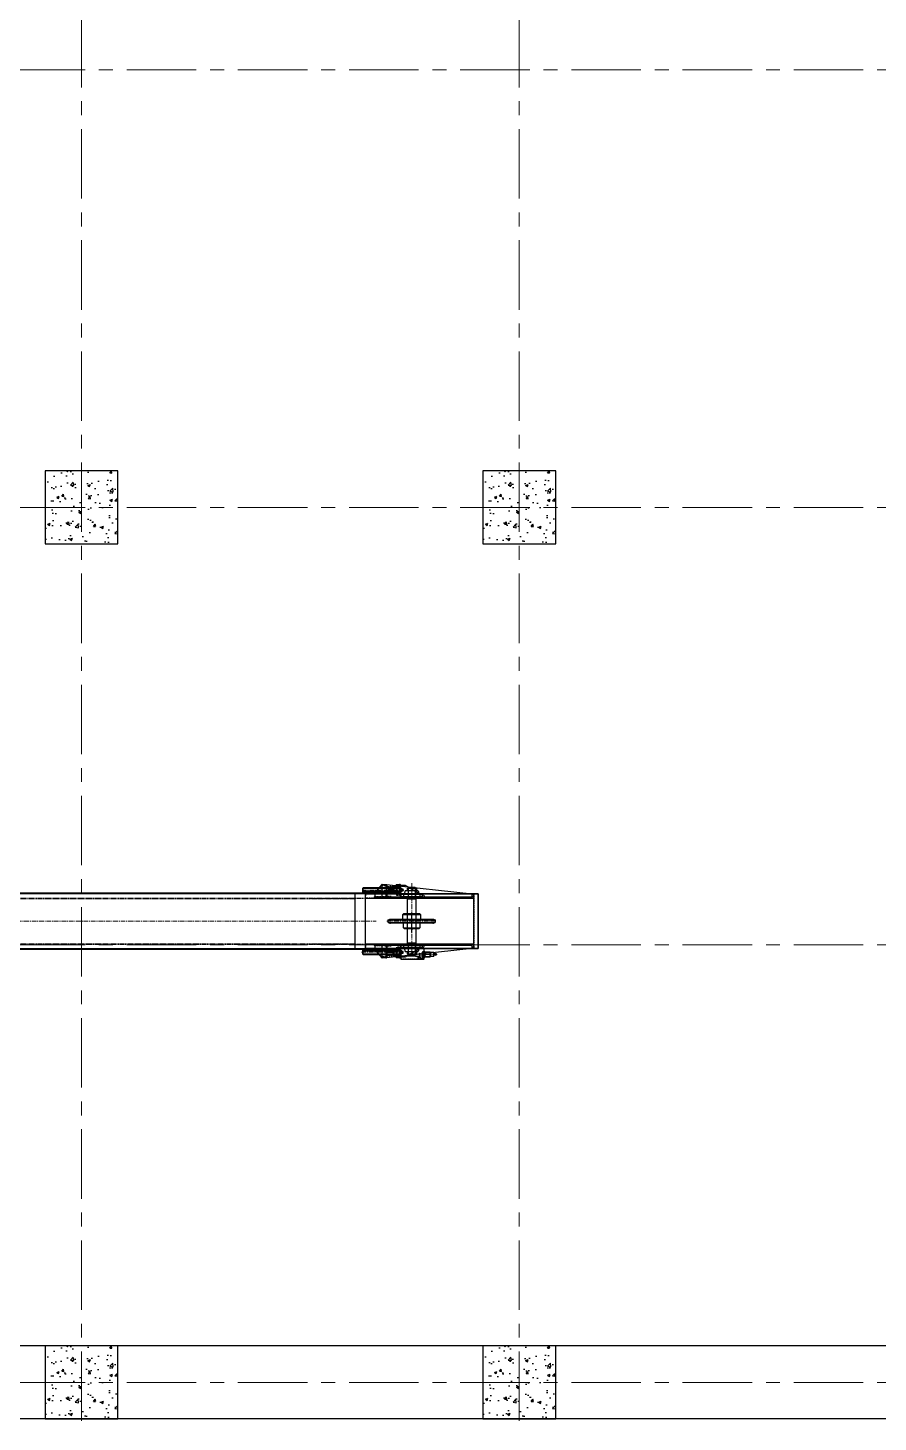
# Model space of a CAD drawing. Header units: millimetres. Extents: x 3220 to 226993, y 817 to 176024.
# Drawn here: x 9932 to 15760, y 155520 to 165080 of the extents above; entities that cross this region are included whole.
import ezdxf

# ---------------------------------------------------------------- set-up
doc = ezdxf.new("R2010")
doc.units = ezdxf.units.MM
for name, pattern in [('AXES', [50.8, 31.75, -6.35, 6.35, -6.35]), ('DASHED', [15, 7, -8]), ('DASHED2', [9.525, 6.35, -3.175]), ('DOT_CENTER', [14, 12, -1, 0, -1]), ('LONG_DASHED', [15, 10, -5])]:
    doc.linetypes.add(name, pattern=pattern)
doc.layers.add('1', color=7, linetype='Continuous')
doc.layers.add('INTERROMPU', color=3, linetype='DASHED2')
doc.layers.add('Axe', color=1, linetype='AXES', lineweight=9)
doc.layers.add('DESSIN', color=7, linetype='Continuous', lineweight=25)

# ---------------------------------------------------------------- blocks, each defined once
blk = doc.blocks.new("SYST7ME D'AXE")
at = {"layer": 'Axe', "ltscale": 15}
for p, q in [((3000, 18500), (3000, -6500)), ((6000, 18500), (6000, -6500)), ((-500, 9000), (15500, 9000)), ((-500, 6000), (15500, 6000)), ((-500, 3000), (15500, 3000)), ((-500, 0), (15500, 0))]:
    blk.add_line(p, q, dxfattribs=at)
blk = doc.blocks.new('Level -3.5 et0m')
h = blk.add_hatch()
h.set_pattern_fill('AR-CONC', color=256)
h.set_pattern_definition([(50, (-175579.41, -101209.63), (182.18467, -15.93909), [19.05, -209.55]), (355, (-175579.4, -101209.63), (-35.24342, 191.05685), [15.24, -167.64058]), (100.45144, (-175564.23, -101210.96), (146.94125, 175.11775), [16.19001, -178.09024]), (46.1842, (-175579.4, -101158.83), (271.07904, -42.04233), [28.575, -314.325]), (96.63556, (-175556.82, -101162.33), (237.40413, 247.42612), [24.28502, -267.1356]), (351.18415, (-175579.4, -101158.83), (237.40413, 247.42612), [22.85997, -251.45973]), (21, (-175554.01, -101171.53), (151.61439, -102.2652), [19.05, -209.55]), (326, (-175554, -101171.53), (61.80203, 184.18797), [15.24, -167.64]), (71.45144, (-175541.37, -101180.05), (213.41642, 81.92277), [16.19001, -178.08994]), (37.5, (-175579.41, -101209.63), (3.088603, 84.555039), [0, -165.608, 0, -170.18, 0, -168.275]), (7.5, (-175579.41, -101209.63), (66.819663, 100.180575), [0, -97.028, 0, -161.798, 0, -64.135]), (327.5, (-175636.05, -101209.63), (135.590595, -5.728744), [0, -63.5, 0, -198.12, 0, -262.89]), (317.5, (-175661.45, -101209.63), (148.12918, 25.42649), [0, -82.55, 0, -131.572, 0, -186.69])])
h.paths.add_polyline_path([(3000, -11750), (2750, -11750), (2750, -12000), (3000, -12000)])
h.paths.add_polyline_path([(3250, -11750), (3000, -11750), (3000, -12000), (3250, -12000)])
h.paths.add_polyline_path([(3250, -12000), (3000, -12000), (3000, -12250), (3250, -12250)])
h.paths.add_polyline_path([(3000, -12000), (2750, -12000), (2750, -12250), (3000, -12250)])
h = blk.add_hatch()
h.set_pattern_fill('AR-CONC', color=256)
h.set_pattern_definition([(50, (-172579.41, -101209.63), (182.18467, -15.93909), [19.05, -209.55]), (355, (-172579.4, -101209.63), (-35.24342, 191.05685), [15.24, -167.64058]), (100.45144, (-172564.23, -101210.96), (146.94125, 175.11775), [16.19001, -178.09024]), (46.1842, (-172579.4, -101158.83), (271.07904, -42.04233), [28.575, -314.325]), (96.63556, (-172556.82, -101162.33), (237.40413, 247.42612), [24.28502, -267.1356]), (351.18415, (-172579.4, -101158.83), (237.40413, 247.42612), [22.85997, -251.45973]), (21, (-172554.01, -101171.53), (151.61439, -102.2652), [19.05, -209.55]), (326, (-172554, -101171.53), (61.80203, 184.18797), [15.24, -167.64]), (71.45144, (-172541.37, -101180.05), (213.41642, 81.92277), [16.19001, -178.08994]), (37.5, (-172579.41, -101209.63), (3.088603, 84.555039), [0, -165.608, 0, -170.18, 0, -168.275]), (7.5, (-172579.41, -101209.63), (66.819663, 100.180575), [0, -97.028, 0, -161.798, 0, -64.135]), (327.5, (-172636.05, -101209.63), (135.590595, -5.728744), [0, -63.5, 0, -198.12, 0, -262.89]), (317.5, (-172661.45, -101209.63), (148.12918, 25.42649), [0, -82.55, 0, -131.572, 0, -186.69])])
h.paths.add_polyline_path([(6000, -11750), (5750, -11750), (5750, -12000), (6000, -12000)])
h.paths.add_polyline_path([(6250, -11750), (6000, -11750), (6000, -12000), (6250, -12000)])
h.paths.add_polyline_path([(6250, -12000), (6000, -12000), (6000, -12250), (6250, -12250)])
h.paths.add_polyline_path([(6000, -12000), (5750, -12000), (5750, -12250), (6000, -12250)])
h = blk.add_hatch()
h.set_pattern_fill('AR-CONC', color=256)
h.set_pattern_definition([(50, (-175579.41, -107209.63), (182.18467, -15.93909), [19.05, -209.55]), (355, (-175579.4, -107209.63), (-35.24342, 191.05685), [15.24, -167.64058]), (100.45144, (-175564.23, -107210.96), (146.94125, 175.11775), [16.19001, -178.09024]), (46.1842, (-175579.4, -107158.83), (271.07904, -42.04233), [28.575, -314.325]), (96.63556, (-175556.82, -107162.33), (237.40413, 247.42612), [24.28502, -267.1356]), (351.18415, (-175579.4, -107158.83), (237.40413, 247.42612), [22.85997, -251.45973]), (21, (-175554.01, -107171.53), (151.61439, -102.2652), [19.05, -209.55]), (326, (-175554, -107171.53), (61.80203, 184.18797), [15.24, -167.64]), (71.45144, (-175541.37, -107180.05), (213.41642, 81.92277), [16.19001, -178.08994]), (37.5, (-175579.41, -107209.63), (3.088603, 84.555039), [0, -165.608, 0, -170.18, 0, -168.275]), (7.5, (-175579.41, -107209.63), (66.819663, 100.180575), [0, -97.028, 0, -161.798, 0, -64.135]), (327.5, (-175636.05, -107209.63), (135.590595, -5.728744), [0, -63.5, 0, -198.12, 0, -262.89]), (317.5, (-175661.45, -107209.63), (148.12918, 25.42649), [0, -82.55, 0, -131.572, 0, -186.69])])
h.paths.add_polyline_path([(3000, -17750), (2750, -17750), (2750, -18000), (3000, -18000)])
h.paths.add_polyline_path([(3250, -17750), (3000, -17750), (3000, -18000), (3250, -18000)])
h.paths.add_polyline_path([(3250, -18000), (3000, -18000), (3000, -18250), (3250, -18250)])
h.paths.add_polyline_path([(3000, -18000), (2750, -18000), (2750, -18250), (3000, -18250)])
h = blk.add_hatch()
h.set_pattern_fill('AR-CONC', color=256)
h.set_pattern_definition([(50, (-172579.41, -107209.63), (182.18467, -15.93909), [19.05, -209.55]), (355, (-172579.4, -107209.63), (-35.24342, 191.05685), [15.24, -167.64058]), (100.45144, (-172564.23, -107210.96), (146.94125, 175.11775), [16.19001, -178.09024]), (46.1842, (-172579.4, -107158.83), (271.07904, -42.04233), [28.575, -314.325]), (96.63556, (-172556.82, -107162.33), (237.40413, 247.42612), [24.28502, -267.1356]), (351.18415, (-172579.4, -107158.83), (237.40413, 247.42612), [22.85997, -251.45973]), (21, (-172554.01, -107171.53), (151.61439, -102.2652), [19.05, -209.55]), (326, (-172554, -107171.53), (61.80203, 184.18797), [15.24, -167.64]), (71.45144, (-172541.37, -107180.05), (213.41642, 81.92277), [16.19001, -178.08994]), (37.5, (-172579.41, -107209.63), (3.088603, 84.555039), [0, -165.608, 0, -170.18, 0, -168.275]), (7.5, (-172579.41, -107209.63), (66.819663, 100.180575), [0, -97.028, 0, -161.798, 0, -64.135]), (327.5, (-172636.05, -107209.63), (135.590595, -5.728744), [0, -63.5, 0, -198.12, 0, -262.89]), (317.5, (-172661.45, -107209.63), (148.12918, 25.42649), [0, -82.55, 0, -131.572, 0, -186.69])])
h.paths.add_polyline_path([(6000, -17750), (5750, -17750), (5750, -18000), (6000, -18000)])
h.paths.add_polyline_path([(6250, -17750), (6000, -17750), (6000, -18000), (6250, -18000)])
h.paths.add_polyline_path([(6250, -18000), (6000, -18000), (6000, -18250), (6250, -18250)])
h.paths.add_polyline_path([(6000, -18000), (5750, -18000), (5750, -18250), (6000, -18250)])
for points in [[(15250, -18250), (-250, -18250), (-250, 250), (15250, 250)], [(250, -250), (14750, -250), (14750, -17750), (250, -17750)], [(2750, -12250), (3250, -12250), (3250, -11750), (2750, -11750)], [(5750, -12250), (6250, -12250), (6250, -11750), (5750, -11750)], [(2750, -18250), (3250, -18250), (3250, -17750), (2750, -17750)], [(5750, -18250), (6250, -18250), (6250, -17750), (5750, -17750)]]:
    blk.add_lwpolyline(points, close=True)
blk.add_blockref("SYST7ME D'AXE", (0, -18000))
blk = doc.blocks.new('PIED 300')
at = {"layer": '1', "color": 3, "linetype": 'Continuous'}
for p, q in [((-306.5, 238), (-303.5, 241)), ((-306.5, 238), (-306.5, 214)), ((-53.5, 236), (-306.5, 236)), ((-53.5, 216), (-306.5, 216)), ((-303.5, 211), (-306.5, 214)), ((-303.5, 211), (-303.5, 241)), ((-53.5, 241), (-303.5, 241)), ((-303.5, 211), (-53.5, 211)), ((-173.5, 264), (-221.5, 210)), ((-221.5, 210), (-221.5, 201)), ((-221.5, 201), (-221.5, 183)), ((-173, 264), (-173.5, 264)), ((-173.5, 264), (-141.5, 264)), ((-141.5, 264), (443.5, 201)), ((-93.5, 245.2), (-93.5, 206.8)), ((-91.3, 251.6), (-75.6, 251.6)), ((-75.6, 238.8), (-91.3, 238.8)), ((-75.6, 213.2), (-91.3, 213.2)), ((-91.3, 200.4), (-75.6, 200.4)), ((-73.5, 245.2), (-73.5, 206.8)), ((-73.5, 245.2), (-73.5, 206.8)), ((-73.5, 206.8), (-73.5, 245.2)), ((-71.3, 251.6), (-55.6, 251.6)), ((-55.6, 238.8), (-71.3, 238.8)), ((-55.6, 213.2), (-71.3, 213.2)), ((-71.3, 200.4), (-55.6, 200.4)), ((-53.5, 206.8), (-53.5, 245.2)), ((-53.5, 238), (-53.5, 241)), ((-53.5, 233.5), (-53.5, 238)), ((-53.5, 219), (-53.5, 233.5)), ((-53.5, 220), (-53.5, 230.5)), ((-53.5, 214), (-53.5, 218.5)), ((-53.5, 211), (-53.5, 214)), ((-44.5, 232), (-52, 232)), ((-52, 220), (-44.5, 220)), ((-45.5, 233.9), (-45.5, 218.1)), ((-44.5, 236.6), (-36.4, 236.6)), ((-29.5, 232), (-44.5, 232)), ((-44.5, 231), (-44.5, 232)), ((-36.4, 231.3), (-44.5, 231.3)), ((-44.5, 221), (-44.5, 231)), ((-28.5, 231), (-44.5, 231)), ((-44.5, 220), (-44.5, 221)), ((-28.5, 221), (-44.5, 221)), ((-36.4, 220.7), (-44.5, 220.7)), ((-44.5, 220), (-29.5, 220)), ((-44.5, 215.5), (-36.4, 215.5)), ((-41.5, 179), (-41.5, 197)), ((-41.5, 197), (-25.5, 197)), ((-35.5, 218.1), (-35.5, 233.9)), ((-29.5, 220), (-29.5, 232)), ((-28.5, 231), (-29.5, 232)), ((-29.5, 220), (-28.5, 221)), ((-28.5, 221), (-28.5, 231)), ((-25.5, 197), (-25.5, 179)), ((-25.5, 197), (-21.2, 197)), ((-15, 220), (-21.2, 197)), ((-21.2, 197), (81.1, 197)), ((-2, 220), (-15, 220)), ((-2, 240), (-2, 220)), ((-2, 240), (62, 240)), ((62, 220), (-2, 220)), ((5, 240.2), (5, 179)), ((55, 240.2), (55, 179)), ((62, 240), (62, 220)), ((75, 220), (62, 220)), ((75, 220), (81.1, 197)), ((81.1, 197), (85.5, 197)), ((85.5, 197), (101.5, 197)), ((85.5, 197), (85.5, 179)), ((101.5, 197), (101.5, 179)), ((443.5, 183), (443.5, 201)), ((290, 175), (-230, 175)), ((-230, 175), (-230, 171)), ((-230, 171), (290, 171)), ((-221.5, 183), (-221.5, 175)), ((-221.5, 179), (443.5, 179)), ((443.5, 175), (-221.5, 175)), ((-25.5, 179), (-41.5, 179)), ((5, 179), (-25.5, 179)), ((60, 163), (0, 163)), ((30, 179), (5, 179)), ((55, 168), (5, 168)), ((55, 179), (30, 179)), ((85.5, 179), (55, 179)), ((101.5, 179), (85.5, 179)), ((290, 171), (290, 175)), ((443.5, 175), (443.5, 183)), ((-132, 23), (-120.1, 26)), ((-132, 23), (192, 23)), ((-132, 3), (-132, 23)), ((-132, 3), (192, 3)), ((-132, 3), (-120.1, 0)), ((-120.1, 26), (-114.9, 26)), ((-120.1, 0), (-114.9, 0)), ((-114.9, 26), (-25, 26)), ((85, 0), (-114.9, 0)), ((-30, 59), (-26, 63)), ((-30, 59), (30, 59)), ((-30, 26), (-30, 59)), ((30, 63), (-26, 63)), ((-25, 26), (174.9, 26)), ((-25, -33), (-25, 0)), ((30, 59), (30, 69.6)), ((86, 63), (30, 63)), ((30, 26), (30, 59)), ((30, 59), (90, 59)), ((30, -33), (30, 0)), ((174.9, 0), (85, 0)), ((85, 0), (85, -33)), ((86, 63), (90, 59)), ((90, 59), (90, 26)), ((174.9, 26), (180.1, 26)), ((174.9, 0), (180.1, 0)), ((180.1, 26), (192, 23)), ((180.1, 0), (192, 3)), ((192, 23), (192, 3)), ((-25, -33), (30, -33)), ((-21, -37), (-25, -33)), ((-21, -37), (30, -37)), ((30, -33), (30, -47)), ((30, -47), (30, -33)), ((30, -33), (85, -33)), ((30, -37), (81, -37)), ((85, -33), (81, -37)), ((-306.5, -188), (-303.5, -185)), ((-306.5, -188), (-306.5, -212)), ((-306.5, -190), (-53.5, -190)), ((-53.5, -185), (-303.5, -185)), ((-303.5, -215), (-303.5, -185)), ((-230, -145), (-230, -149)), ((290, -145), (-230, -145)), ((-230, -149), (290, -149)), ((-221.5, -149), (443.5, -149)), ((-221.5, -149), (-221.5, -157)), ((443.5, -153), (-221.5, -153)), ((-221.5, -157), (-221.5, -175)), ((-221.5, -175), (-221.5, -184)), ((-221.5, -184), (-173.5, -238)), ((443.5, -175), (-141.5, -238)), ((-93.5, -180.8), (-93.5, -219.2)), ((-75.6, -174.4), (-91.3, -174.4)), ((-91.3, -187.2), (-75.6, -187.2)), ((-73.5, -180.8), (-73.5, -219.2)), ((-73.5, -180.8), (-73.5, -219.2)), ((-73.5, -219.2), (-73.5, -180.8)), ((-55.6, -174.4), (-71.3, -174.4)), ((-71.3, -187.2), (-55.6, -187.2)), ((-53.5, -219.2), (-53.5, -180.8)), ((-53.5, -188), (-53.5, -185)), ((-53.5, -192.5), (-53.5, -188)), ((-36.4, -189.4), (-44.5, -189.4)), ((-41.5, -153), (-25.5, -153)), ((-41.5, -171), (-41.5, -153)), ((-25.5, -171), (-41.5, -171)), ((-25.5, -153), (5, -153)), ((-25.5, -153), (-25.5, -171)), ((-21.2, -171), (-25.5, -171)), ((81.1, -171), (-21.2, -171)), ((-21.2, -171), (-15, -194)), ((60, -137), (0, -137)), ((5, -153), (30, -153)), ((5, -153), (5, -214.2)), ((30, -153), (55, -153)), ((55, -153), (85.5, -153)), ((55, -153), (55, -214.2)), ((81.1, -171), (75, -194)), ((85.5, -171), (81.1, -171)), ((85.5, -153), (101.5, -153)), ((85.5, -153), (85.5, -171)), ((101.5, -171), (85.5, -171)), ((101.5, -153), (101.5, -171)), ((290, -149), (290, -145)), ((443.5, -157), (443.5, -149)), ((443.5, -175), (443.5, -157)), ((-306.5, -210), (-53.5, -210)), ((-303.5, -215), (-306.5, -212)), ((-303.5, -215), (-53.5, -215)), ((-141.5, -238), (-173.5, -238)), ((-173.5, -238), (-173, -238)), ((-91.3, -212.8), (-75.6, -212.8)), ((-75.6, -225.6), (-91.3, -225.6)), ((-71.3, -212.8), (-55.6, -212.8)), ((-55.6, -225.6), (-71.3, -225.6)), ((-53.5, -207.5), (-53.5, -193)), ((-53.5, -204.5), (-53.5, -194)), ((-53.5, -212), (-53.5, -207.5)), ((-53.5, -215), (-53.5, -212)), ((-44.5, -194), (-52, -194)), ((-52, -206), (-44.5, -206)), ((-45.5, -192.1), (-45.5, -207.9)), ((-29.5, -194), (-44.5, -194)), ((-44.5, -195), (-44.5, -194)), ((-44.5, -194.7), (-36.4, -194.7)), ((-44.5, -205), (-44.5, -195)), ((-44.5, -195), (-28.5, -195)), ((-44.5, -206), (-44.5, -205)), ((-44.5, -205), (-28.5, -205)), ((-44.5, -205.3), (-36.4, -205.3)), ((-44.5, -206), (-29.5, -206)), ((-36.4, -210.5), (-44.5, -210.5)), ((-35.5, -207.9), (-35.5, -192.1)), ((-28.5, -195), (-29.5, -194)), ((-29.5, -206), (-29.5, -194)), ((-29.5, -206), (-28.5, -205)), ((-28.5, -205), (-28.5, -195)), ((-15, -194), (-2, -194)), ((-2, -194), (62, -194)), ((-2, -194), (-2, -214)), ((62, -214), (-2, -214)), ((7, -217), (5, -215)), ((5, -215), (55, -215)), ((55, -215), (53, -217)), ((62, -194), (75, -194)), ((62, -194), (62, -214)), ((120.6, -202.1), (158.8, -202.1)), ((120.6, -229.1), (158.8, -229.1))]:
    blk.add_line(p, q, dxfattribs=at)
at = {"layer": '1', "color": 3, "linetype": 'DASHED'}
for p, q in [((-283.5, 171), (-283.5, 201)), ((450.5, 201), (450.5, 171)), ((450.5, 171), (-283.5, 171)), ((-283.5, -175), (-283.5, -145)), ((-283.5, -145), (450.5, -145)), ((450.5, -145), (450.5, -175))]:
    blk.add_line(p, q, dxfattribs=at)
at = {"layer": '1', "color": 2, "linetype": 'Continuous'}
for p, q in [((453.5, 201), (-283.5, 201)), ((-49.5, 248.5), (-49.5, 251.3)), ((456.5, 201), (453.5, 201)), ((453.5, -175), (456.5, -175)), ((-0.9, -224.6), (-0.9, -222.6)), ((18.1, -220.6), (18.1, -222.6))]:
    blk.add_line(p, q, dxfattribs=at)
at = {"layer": '1', "color": 3, "linetype": 'LONG_DASHED'}
for p, q in [((-173.5, 264), (-146.2, 264)), ((-173.5, 260), (-173.5, 264)), ((-146.2, 260), (-173.5, 260)), ((-171.5, 256), (-171.5, 260)), ((-149.5, 260), (-171.5, 260)), ((-166.5, 256), (-171.5, 256)), ((-171.5, 183), (-171.5, 256)), ((-149.5, 256), (-171.5, 256)), ((-145.5, 187), (-145.5, 252)), ((-141.5, 255.3), (-141.5, 187.7)), ((-141.5, 187), (-141.5, 252)), ((-137.5, 187.7), (-137.5, 255.3)), ((-137.5, 209.4), (-137.5, 226.9)), ((-137.5, 201.1), (-137.5, 209.4)), ((-125.5, 246), (-132.5, 204.5)), ((-119.9, 247.5), (-126.9, 206)), ((-111.5, 246), (-118.5, 204.5)), ((-105.9, 247.5), (-112.9, 206)), ((-97.5, 246), (-104.5, 204.5)), ((-97.4, 254), (-93.5, 254)), ((-97.4, 241.5), (-97.4, 254)), ((-97.4, 210.5), (-97.4, 241.5)), ((-97.4, 241.5), (-93.5, 241.5)), ((-97.4, 198), (-97.4, 210.5)), ((-97.4, 210.5), (-93.5, 210.5)), ((-93.5, 198), (-97.4, 198)), ((-93.5, 254), (-93.5, 241.5)), ((-93.5, 241.5), (-93.5, 210.5)), ((-93.5, 210.5), (-93.5, 198)), ((-74.5, 196), (-74.5, 192)), ((-74.5, 196), (-58.2, 196)), ((-74.5, 192), (-58.2, 192)), ((-53.5, 200.7), (-53.5, 249)), ((-49.5, 200.7), (-49.5, 248.5)), ((-49.5, 201), (-49.5, 183)), ((-45.5, 183), (-45.5, 201)), ((88.5, 201), (115.5, 188)), ((456.5, 201), (456.5, -175)), ((-221.5, 179), (-221.5, 183)), ((-221.5, 183), (-171.5, 183)), ((-221.5, 179), (-149.5, 179)), ((-221.5, 175), (-221.5, 171)), ((443.5, 175), (-221.5, 175)), ((-221.5, 171), (443.5, 171)), ((-171.5, 183), (-149.5, 183)), ((-111.5, 183), (-132.7, 183)), ((-111.5, 179), (-132.7, 179)), ((-111.5, 183), (-111.5, 179)), ((-41.5, 179), (115.5, 179)), ((-41.5, 175), (115.5, 175)), ((115.5, 188), (115.5, 175)), ((443.5, 171), (443.5, 175)), ((-221.5, -145), (-221.5, -149)), ((443.5, -145), (-221.5, -145)), ((-221.5, -149), (443.5, -149)), ((-149.5, -153), (-221.5, -153)), ((-221.5, -157), (-221.5, -153)), ((-171.5, -157), (-221.5, -157)), ((-171.5, -230), (-171.5, -157)), ((-149.5, -157), (-171.5, -157)), ((-145.5, -226), (-145.5, -161)), ((-141.5, -226), (-141.5, -161)), ((-141.5, -161.7), (-141.5, -229.3)), ((-137.5, -229.3), (-137.5, -161.7)), ((-132.7, -153), (-111.5, -153)), ((-132.7, -157), (-111.5, -157)), ((-125.5, -180), (-132.5, -221.5)), ((-119.9, -178.5), (-126.9, -220)), ((-111.5, -180), (-118.5, -221.5)), ((-105.9, -178.5), (-112.9, -220)), ((-111.5, -153), (-111.5, -157)), ((-97.5, -180), (-104.5, -221.5)), ((-97.4, -184.5), (-97.4, -172)), ((-97.4, -172), (-93.5, -172)), ((-97.4, -184.5), (-93.5, -184.5)), ((-97.4, -215.5), (-97.4, -184.5)), ((-93.5, -172), (-93.5, -184.5)), ((-93.5, -184.5), (-93.5, -215.5)), ((-58.2, -166), (-74.5, -166)), ((-74.5, -166), (-74.5, -170)), ((-58.2, -170), (-74.5, -170)), ((-53.5, -223), (-53.5, -174.7)), ((-49.5, -157), (-49.5, -175)), ((-49.5, -222.5), (-49.5, -174.7)), ((-45.5, -175), (-45.5, -157)), ((-43, -247), (-43, -186.5)), ((115.5, -149), (-41.5, -149)), ((115.5, -153), (-41.5, -153)), ((69.5, -174), (69.5, -171)), ((109.3, -171), (69.5, -171)), ((69.5, -174), (109.3, -174)), ((115.5, -162), (88.5, -175)), ((112.5, -177.3), (112.5, -240.7)), ((115.5, -149), (115.5, -162)), ((115.5, -240.7), (115.5, -177.3)), ((443.5, -149), (443.5, -145)), ((-173.5, -238), (-173.5, -234)), ((-173.5, -234), (-146.2, -234)), ((-146.2, -238), (-173.5, -238)), ((-171.5, -230), (-149.5, -230)), ((-171.5, -234), (-171.5, -230)), ((-171.5, -230), (-166.5, -230)), ((-171.5, -234), (-149.5, -234)), ((-137.5, -216.6), (-137.5, -199.1)), ((-137.5, -224.9), (-137.5, -216.6)), ((-97.4, -215.5), (-93.5, -215.5)), ((-97.4, -228), (-97.4, -215.5)), ((-93.5, -228), (-97.4, -228)), ((-93.5, -215.5), (-93.5, -228)), ((115.5, -247), (-43, -247)), ((70.5, -244), (70.5, -247)), ((109.3, -244), (70.5, -244)), ((70.5, -247), (109.3, -247)), ((85, -239.5), (85, -243.5)), ((94.7, -239), (86.4, -239)), ((86.4, -244), (94.7, -244)), ((87.8, -243.5), (87.8, -239.5)), ((93.3, -243.5), (93.3, -239.5)), ((96.1, -239.5), (96.1, -243.5)), ((102.3, -200.6), (100.8, -202.1)), ((100.8, -202.1), (120.6, -202.1)), ((100.8, -229.1), (100.8, -202.1)), ((100.8, -229.1), (120.6, -229.1)), ((100.8, -229.1), (102.3, -230.6)), ((120.6, -200.6), (102.3, -200.6)), ((102.3, -200.6), (102.3, -230.6)), ((102.3, -230.6), (120.6, -230.6))]:
    blk.add_line(p, q, dxfattribs=at)
at = {"layer": '1', "color": 3, "linetype": 'DOT_CENTER'}
for p, q in [((-142.4, 205.3), (-136.7, 205.3)), ((-141.1, 226), (-98.5, 226)), ((-136.7, 211), (-136.7, 205.3)), ((-131, 205.3), (-136.7, 205.3)), ((-136.7, 199.5), (-136.7, 205.3)), ((-129.7, 246.8), (-135.4, 246.8)), ((-129.7, 246.8), (-129.7, 252.5)), ((-129.7, 246.8), (-124, 246.8)), ((-129.7, 246.8), (-129.7, 241)), ((-128.4, 205.3), (-122.7, 205.3)), ((-122.7, 211), (-122.7, 205.3)), ((-117, 205.3), (-122.7, 205.3)), ((-122.7, 199.5), (-122.7, 205.3)), ((-115.7, 246.8), (-121.4, 246.8)), ((-115.7, 246.8), (-115.7, 252.5)), ((-115.7, 246.8), (-110, 246.8)), ((-115.7, 246.8), (-115.7, 241)), ((-114.4, 205.3), (-108.7, 205.3)), ((-108.7, 211), (-108.7, 205.3)), ((-103, 205.3), (-108.7, 205.3)), ((-108.7, 199.5), (-108.7, 205.3)), ((-101.7, 246.8), (-107.4, 246.8)), ((-101.7, 246.8), (-101.7, 252.5)), ((-101.7, 246.8), (-96, 246.8)), ((-101.7, 246.8), (-101.7, 241)), ((-98.5, 226), (-92.2, 226)), ((-98.5, 226), (-97.4, 226)), ((-25.5, 186.8), (-25.5, 167.9)), ((85.5, 188.2), (85.5, 168.6)), ((30, -64.1), (30, 32.7)), ((-129.7, -179.2), (-135.4, -179.2)), ((-129.7, -179.2), (-129.7, -173.5)), ((-129.7, -179.2), (-129.7, -185)), ((-129.7, -179.2), (-124, -179.2)), ((-115.7, -179.2), (-121.4, -179.2)), ((-115.7, -179.2), (-115.7, -173.5)), ((-115.7, -179.2), (-115.7, -185)), ((-115.7, -179.2), (-110, -179.2)), ((-101.7, -179.2), (-107.4, -179.2)), ((-101.7, -179.2), (-101.7, -173.5)), ((-101.7, -179.2), (-101.7, -185)), ((-101.7, -179.2), (-96, -179.2)), ((-25.5, -141.9), (-25.5, -160.8)), ((30, -140.5), (30, -157.9)), ((85.5, -142.6), (85.5, -162.2)), ((-142.4, -220.7), (-136.7, -220.7)), ((-141.1, -200), (-98.5, -200)), ((-136.7, -215), (-136.7, -220.7)), ((-136.7, -226.5), (-136.7, -220.7)), ((-131, -220.7), (-136.7, -220.7)), ((-128.4, -220.7), (-122.7, -220.7)), ((-122.7, -215), (-122.7, -220.7)), ((-122.7, -226.5), (-122.7, -220.7)), ((-117, -220.7), (-122.7, -220.7)), ((-114.4, -220.7), (-108.7, -220.7)), ((-108.7, -215), (-108.7, -220.7)), ((-108.7, -226.5), (-108.7, -220.7)), ((-103, -220.7), (-108.7, -220.7)), ((-98.5, -200), (-97.4, -200)), ((-98.5, -200), (-92.2, -200)), ((90.5, -251.8), (90.5, -236.6)), ((90.5, -238.5), (90.5, -244.5)), ((110.5, -215.6), (127.6, -215.6))]:
    blk.add_line(p, q, dxfattribs=at)
at = {"layer": '1', "color": 3, "linetype": 'LONG_DASHED'}
for centre in [(-129.7, 246.8), (-129.7, -179.2)]:
    blk.add_circle(centre, 4.25, dxfattribs=at)
for centre, radius, start, end in [((-149.5, 252), 8, 0, 90), ((-149.5, 252), 4, 0, 90), ((-146.2, 255.3), 8.73, 0, 90), ((-146.2, 255.3), 4.73, 0, 90), ((-136.7, 205.3), 4.25, 350.42577, 100.16425), ((-136.7, 205.3), 4.25, 259.83575, 350.42577), ((-122.7, 205.3), 4.25, 350.42577, 170.42577), ((-122.7, 205.3), 4.25, 170.42577, 350.42577), ((-115.7, 246.8), 4.25, 350.42577, 170.42577), ((-115.7, 246.8), 4.25, 170.42577, 350.42577), ((-108.7, 205.3), 4.25, 350.42577, 170.42577), ((-108.7, 205.3), 4.25, 170.42577, 350.42577), ((-101.7, 246.8), 4.25, 350.42577, 170.42577), ((-101.7, 246.8), 4.25, 170.42577, 350.42577), ((-58.2, 200.7), 4.73, 270, 0), ((-58.2, 200.7), 8.73, 270, 0), ((-149.5, 187), 4, 270, 0), ((-149.5, 187), 8, 270, 0), ((-132.7, 187.7), 8.73, 180, 270), ((-132.7, 187.7), 4.73, 180, 270), ((-41.5, 183), 8, 180, 270), ((-41.5, 183), 4, 180, 270), ((-149.5, -161), 8, 0, 90), ((-149.5, -161), 4, 0, 90), ((-132.7, -161.7), 8.73, 90, 180), ((-132.7, -161.7), 4.73, 90, 180), ((-115.7, -179.2), 4.25, 350.42577, 170.42577), ((-115.7, -179.2), 4.25, 170.42577, 350.42577), ((-101.7, -179.2), 4.25, 350.42577, 170.42577), ((-101.7, -179.2), 4.25, 170.42577, 350.42577), ((-58.2, -174.7), 8.73, 0, 90), ((-58.2, -174.7), 4.73, 0, 90), ((-41.5, -157), 8, 90, 180), ((-41.5, -157), 4, 90, 180), ((109.3, -177.3), 6.3, 0, 90), ((109.3, -177.3), 3.3, 0, 90), ((-149.5, -226), 8, 270, 0), ((-149.5, -226), 4, 270, 0), ((-146.2, -229.3), 8.73, 270, 0), ((-146.2, -229.3), 4.73, 270, 0), ((-136.7, -220.7), 4.25, 350.42577, 100.16425), ((-136.7, -220.7), 4.25, 259.83575, 350.42577), ((-122.7, -220.7), 4.25, 350.42577, 170.42577), ((-122.7, -220.7), 4.25, 170.42577, 350.42577), ((-108.7, -220.7), 4.25, 350.42577, 170.42577), ((-108.7, -220.7), 4.25, 170.42577, 350.42577), ((86.4, -241.2), 2.25, 52.11556, 127.88444), ((86.4, -241.8), 2.25, 232.11556, 307.88444), ((90.5, -247.3), 8.29, 70.52576, 109.47424), ((90.5, -235.7), 8.29, 250.52576, 289.47424), ((94.7, -241.2), 2.25, 52.11556, 127.88444), ((94.7, -241.8), 2.25, 232.11556, 307.88444), ((109.3, -240.7), 6.3, 270, 0), ((109.3, -240.7), 3.3, 270, 0)]:
    blk.add_arc(centre, radius, start, end, dxfattribs=at)
at = {"layer": '1', "color": 3, "linetype": 'Continuous'}
for centre, radius, start, end in [((-83, 245.2), 10.4, 142.11556, 217.88444), ((-55, 226), 38.5, 160.52576, 199.47424), ((-83, 206.8), 10.4, 142.11556, 217.88444), ((-83.9, 245.2), 10.4, 322.11556, 37.88444), ((-111.9, 226), 38.5, 340.52576, 19.47424), ((-83.9, 206.8), 10.4, 322.11556, 37.88444), ((-63, 245.2), 10.4, 142.11556, 217.88444), ((-35, 226), 38.5, 160.52576, 199.47424), ((-63, 206.8), 10.4, 142.11556, 217.88444), ((-63.9, 245.2), 10.4, 322.11556, 37.88444), ((-91.9, 226), 38.5, 340.52576, 19.47424), ((-63.9, 206.8), 10.4, 322.11556, 37.88444), ((-52, 233.5), 1.5, 180, 270), ((-52, 218.5), 1.5, 90, 180), ((-41.2, 233.9), 4.3, 142.11556, 217.88444), ((-29.6, 226), 15.8, 160.52576, 199.47424), ((-41.2, 218.1), 4.3, 142.11556, 217.88444), ((-39.7, 233.9), 4.3, 322.11556, 37.88444), ((-51.3, 226), 15.8, 340.52576, 19.47424), ((-39.7, 218.1), 4.3, 322.11556, 37.88444), ((-83, -180.8), 10.4, 142.11556, 217.88444), ((-55, -200), 38.5, 160.52576, 199.47424), ((-83.9, -180.8), 10.4, 322.11556, 37.88444), ((-111.9, -200), 38.5, 340.52576, 19.47424), ((-63, -180.8), 10.4, 142.11556, 217.88444), ((-35, -200), 38.5, 160.52576, 199.47424), ((-63.9, -180.8), 10.4, 322.11556, 37.88444), ((-91.9, -200), 38.5, 340.52576, 19.47424), ((-41.2, -192.1), 4.3, 142.11556, 217.88444), ((-39.7, -192.1), 4.3, 322.11556, 37.88444), ((-83, -219.2), 10.4, 142.11556, 217.88444), ((-83.9, -219.2), 10.4, 322.11556, 37.88444), ((-63, -219.2), 10.4, 142.11556, 217.88444), ((-63.9, -219.2), 10.4, 322.11556, 37.88444), ((-52, -192.5), 1.5, 180, 270), ((-52, -207.5), 1.5, 90, 180), ((-29.6, -200), 15.8, 160.52576, 199.47424), ((-41.2, -207.9), 4.3, 142.11556, 217.88444), ((-51.3, -200), 15.8, 340.52576, 19.47424), ((-39.7, -207.9), 4.3, 322.11556, 37.88444)]:
    blk.add_arc(centre, radius, start, end, dxfattribs=at)
at = {"layer": 'Axe'}
for p, q in [((-24.7, 226), (-313.3, 226)), ((-57.8, 226), (-36.7, 226)), ((-46.5, 226), (-29.5, 226)), ((30, -207), (30, 273.5)), ((30, 240.2), (30, 179)), ((30, 183.9), (30, 166.5)), ((-286.5, 13), (-214.5, 13)), ((196.3, 13), (-142, 13)), ((30, -153), (30, -214.2)), ((-313.3, -200), (-24.7, -200)), ((-36.7, -200), (-57.8, -200)), ((-29.5, -200), (-46.5, -200)), ((204.7, -215.6), (98, -215.6))]:
    blk.add_line(p, q, dxfattribs=at)
at = {"layer": 'DESSIN', "color": 5}
for p, q in [((-286.5, 168), (-286.5, 206)), ((-286.5, 206), (-283.5, 206)), ((-286.5, 13), (-286.5, 201)), ((-286.5, 201), (486.5, 201)), ((-283.5, 201), (-283.5, 206)), ((-76.5, 264), (-53.5, 264)), ((-76.5, 263.7), (-76.5, 260)), ((-76.5, 260), (-53.5, 260)), ((-74.5, 260), (-58.2, 260)), ((-74.5, 256), (-74.5, 260)), ((-58.2, 256), (-74.5, 256)), ((-53.5, 249), (-53.5, 251.3)), ((-49.5, 256), (-49.5, 201)), ((-45.5, 260), (-45.5, 259)), ((-45.5, 259), (-15.5, 259)), ((-45.5, 201), (-45.5, 259)), ((-15.5, 259), (88.5, 201)), ((7, 243), (5, 241)), ((5, 241), (5, 168)), ((55, 241), (5, 241)), ((53, 243), (7, 243)), ((55, 241), (53, 243)), ((55, 168), (55, 241)), ((453.5, 201), (453.5, -175)), ((453.5, 201), (453.5, 168)), ((486.5, 201), (456.5, 201)), ((486.5, -175), (486.5, 201)), ((486.5, 201), (486.5, -175)), ((453.5, 168), (-286.5, 168)), ((5, 168), (0, 163)), ((0, 163), (0, -137)), ((60, 163), (55, 168)), ((60, -137), (60, 163)), ((-286.5, -175), (-286.5, 13)), ((-286.5, -180), (-286.5, -142)), ((-286.5, -142), (453.5, -142)), ((486.5, -175), (-286.5, -175)), ((-283.5, -180), (-286.5, -180)), ((-283.5, -180), (-283.5, -175)), ((-283.5, -175), (453.5, -175)), ((-49.5, -175), (-49.5, -230)), ((-45.5, -233), (-45.5, -175)), ((-44.5, -186.5), (-44.5, -248.5)), ((-43, -186.5), (-44.5, -186.5)), ((88.5, -175), (-15.5, -233)), ((0, -137), (5, -142)), ((5, -142), (5, -215)), ((55, -142), (5, -142)), ((55, -142), (60, -137)), ((55, -215), (55, -142)), ((453.5, -142), (453.5, -175)), ((456.5, -175), (486.5, -175)), ((-76.5, -234), (-76.5, -237.7)), ((-53.5, -234), (-76.5, -234)), ((-53.5, -238), (-76.5, -238)), ((-74.5, -234), (-74.5, -230)), ((-74.5, -230), (-58.2, -230)), ((-58.2, -234), (-74.5, -234)), ((-53.5, -225.3), (-53.5, -223)), ((-49.5, -225.3), (-49.5, -222.5)), ((-45.5, -233), (-45.5, -234)), ((-15.5, -233), (-45.5, -233)), ((-44.5, -248.5), (115.5, -248.5)), ((-0.9, -222.6), (49.1, -222.6)), ((-0.9, -224.6), (48.8, -224.6)), ((7, -217), (53, -217)), ((18.1, -216.6), (18.1, -218.6)), ((18.1, -218.6), (18.1, -220.6)), ((42.1, -218.6), (18.1, -218.6)), ((42.1, -220.6), (18.1, -220.6)), ((18.1, -222.6), (42.1, -222.6)), ((42.1, -218.6), (42.1, -216.6)), ((42.1, -220.6), (42.1, -218.6)), ((42.1, -222.6), (42.1, -220.6)), ((48.8, -224.6), (79.3, -234.8)), ((79.8, -232.8), (49.1, -222.6)), ((83.1, -230.8), (83.1, -206.8)), ((83.1, -206.8), (85.1, -206.8)), ((85.1, -206.8), (85.1, -230.8)), ((105.4, -215.6), (119.1, -215.6)), ((107.5, -230.9), (107.5, -200)), ((109.3, -194.8), (110.8, -194.8)), ((109.3, -205.2), (110.8, -205.2)), ((109.3, -226), (110.8, -226)), ((109.3, -235.7), (110.8, -235.7)), ((112.5, -200), (112.5, -230.9)), ((114.3, -207.2), (114.3, -207.2)), ((114.3, -228), (114.3, -228)), ((115.5, -230.9), (115.5, -200)), ((115.5, -247), (115.5, -248.5)), ((115.8, -207.2), (115.8, -207.2)), ((115.8, -228), (115.8, -228)), ((117.3, -194.8), (118.8, -194.8)), ((117.3, -205.2), (118.8, -205.2)), ((117.3, -226), (118.8, -226)), ((117.3, -235.7), (118.8, -235.7)), ((118.8, -226), (118.8, -226)), ((120.6, -200), (120.6, -230.9)), ((157.3, -200.6), (120.6, -200.6)), ((120.6, -230.6), (157.3, -230.6)), ((120.8, -207.2), (120.8, -207.2)), ((120.8, -228), (120.8, -228)), ((122.3, -207.2), (122.3, -207.2)), ((157.3, -230.6), (157.3, -200.6)), ((157.3, -200.6), (158.8, -202.1)), ((157.3, -230.6), (158.8, -229.1)), ((158.8, -202.1), (158.8, -229.1)), ((181.8, -202.1), (158.8, -202.1)), ((181.8, -229.1), (158.8, -229.1)), ((181.8, -212.1), (181.8, -202.1)), ((181.8, -219.1), (181.8, -212.1)), ((194.8, -212.1), (181.8, -212.1)), ((181.8, -229.1), (181.8, -219.1)), ((181.8, -219.1), (194.8, -219.1)), ((199.8, -212.1), (194.8, -211.1)), ((194.8, -211.1), (194.8, -212.1)), ((194.8, -212.1), (194.8, -219.1)), ((194.8, -220.1), (199.8, -219.1)), ((194.8, -219.1), (194.8, -220.1)), ((199.8, -219.1), (199.8, -212.1))]:
    blk.add_line(p, q, dxfattribs=at)
for centre, radius, start, end in [((-58.2, 251.3), 8.73, 0, 90), ((-58.2, 251.3), 4.73, 0, 90), ((-51.5, 258), 6.32, 18.43495, 108.43495), ((-53.5, 256), 4, 0, 90), ((-58.2, -225.3), 8.73, 270, 0), ((-58.2, -225.3), 4.73, 270, 0), ((-53.5, -230), 4, 270, 0), ((-51.5, -232), 6.32, 251.56505, 341.56505), ((80.5, -230.3), 4.57, 255.02448, 0), ((80.5, -230.3), 2.57, 255.02448, 0), ((116.1, -200), 8.59, 142.77422, 217.22578), ((139.3, -215.6), 31.7, 160.88284, 199.11716), ((115.2, -230.9), 7.66, 140.48075, 180), ((115.2, -230.9), 7.66, 180, 219.51925), ((104, -200), 8.59, 0, 37.22578), ((104, -200), 8.59, 322.77422, 0), ((80.8, -215.6), 31.7, 340.88284, 19.11716), ((104.9, -230.9), 7.66, 360, 39.51925), ((104.9, -230.9), 7.66, 320.48075, 360), ((123.2, -230.9), 7.66, 180, 219.51925), ((124.1, -200), 8.59, 142.77422, 217.22578), ((147.3, -215.6), 31.7, 160.88284, 199.11716), ((123.2, -230.9), 7.66, 140.48075, 180), ((112, -200), 8.59, 0, 37.22578), ((112, -200), 8.59, 322.77422, 0), ((88.8, -215.6), 31.7, 340.88284, 19.11716), ((112.9, -230.9), 7.66, 360, 39.51925), ((112.9, -230.9), 7.66, 320.48075, 360)]:
    blk.add_arc(centre, radius, start, end, dxfattribs=at)
blk = doc.blocks.new('TKF2B3000')
at = {"layer": 'Axe'}
blk.add_line((0, 0), (-2996, 0), dxfattribs=at)
at = {"layer": 'DESSIN', "color": 5}
for p, q in [((-2996, 192), (-2996, 0)), ((-2996, 192), (0, 192)), ((0, 192), (0, -192)), ((-2996, 190.3), (-2996, -1.7)), ((-2996, 188), (0, 188)), ((-2996, 0), (-2996, -192)), ((0, -188), (-2996, -188)), ((0, -192), (-2996, -192))]:
    blk.add_line(p, q, dxfattribs=at)
at = {"layer": 'INTERROMPU'}
for p, q in [((-2996, 158), (0, 158)), ((-2996, 155), (-315.9, 155)), ((-315.9, 155), (-265, 155)), ((-265, 155), (0, 155)), ((-2996, -155), (-315.9, -155)), ((-2996, -158), (0, -158)), ((-315.9, -155), (-265, -155)), ((-265, -155), (0, -155))]:
    blk.add_line(p, q, dxfattribs=at)
blk = doc.blocks.new('167 T')
at = {"layer": 'Axe'}
blk.add_line((-1.7, 1071.7), (-1.7, 1000), dxfattribs=at)
at = {"layer": 'DESSIN', "color": 5}
for p, q in [((-193.7, 1071.7), (190.3, 1071.7)), ((-193.7, 1000), (-193.7, 1071.7)), ((-189.7, 1000), (-189.7, 1071.7)), ((186.3, 1071.7), (186.3, 1000)), ((190.3, 1071.7), (190.3, 1000)), ((-193.7, 1000), (-1.7, 1000)), ((-192, 1000), (0, 1000)), ((-1.7, 1000), (190.3, 1000))]:
    blk.add_line(p, q, dxfattribs=at)
at = {"layer": 'INTERROMPU'}
for p, q in [((-159.7, 1000), (-159.7, 1071.7)), ((156.3, 1000), (156.3, 1071.7))]:
    blk.add_line(p, q, dxfattribs=at)
at = {"rotation": 90}
blk.add_blockref('TKF2B3000', (-1.7, 1000), dxfattribs=at)
at = {"layer": 'DESSIN', "xscale": -1, "rotation": 270.0000000066701}
blk.add_blockref('PIED 300', (-14.7, 1358.1), dxfattribs=at)

msp = doc.modelspace()

# ---------------------------------------------------------------- block references
msp.add_blockref('Level -3.5 et0m', (7300, 173791.8))
at = {"xscale": -1, "rotation": 270}
msp.add_blockref('167 T', (11174.9, 158956.5), dxfattribs=at)

doc.saveas('drawing.dxf')
